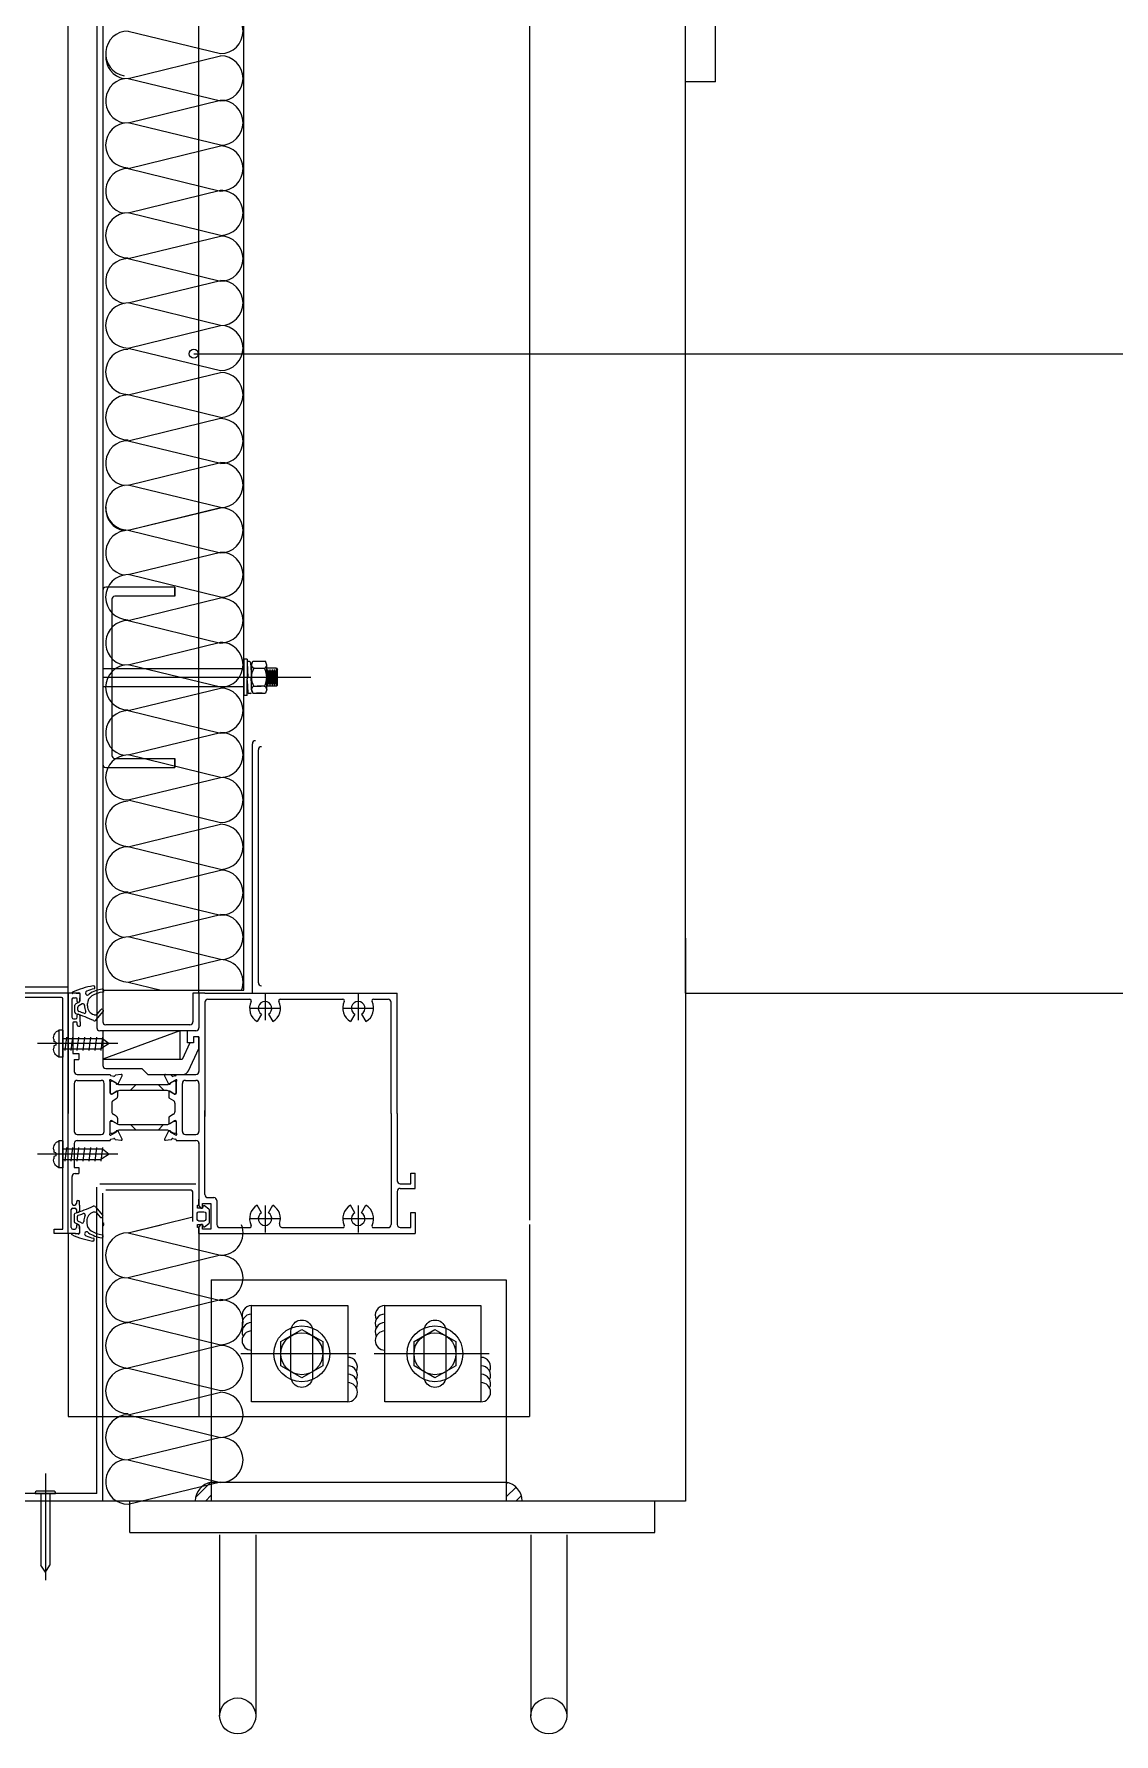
# Model space of a CAD drawing. Header units: metres. Extents: x 5548 to 7378, y 3271 to 4578.
# Drawn here: x 6215 to 6574, y 3271 to 3837 of the extents above; entities that cross this region are included whole.
import ezdxf

# ---------------------------------------------------------------- set-up
doc = ezdxf.new("R2010")
doc.units = ezdxf.units.M
for name, color, linetype in [('1', 1, 'Continuous'), ('10', 1, 'Continuous'), ('4', 4, 'Continuous'), ('CASTFIX', 1, 'Continuous'), ('SCREW', 6, 'Continuous'), ('五金件', 1, 'Continuous'), ('型材', 1, 'Continuous'), ('填充', 1, 'Continuous'), ('注释', 6, 'Continuous'), ('点划线', 1, 'Continuous'), ('胶条', 6, 'Continuous'), ('隔热条', 3, 'Continuous')]:
    doc.layers.add(name, color=color, linetype=linetype)

# ---------------------------------------------------------------- blocks, each defined once
blk = doc.blocks.new('10X12')
at = {"layer": 'CASTFIX', "color": 8}
blk.add_line((0, -18.34), (0, 8.33), dxfattribs=at)
at = {"layer": 'CASTFIX'}
for p, q in [((-4.5, 0), (-4.5, 1.25)), ((-4.5, 1.25), (4.5, 1.25)), ((-4.5, 0), (4.5, 0)), ((-1.75, 0), (-1.75, -13.22)), ((-1.5, 3), (-0.7, 3)), ((-0.5, 2.25), (-0.7, 3)), ((-0.5, 2.25), (0.5, 2.25)), ((0.5, 2.25), (0.7, 3)), ((0.7, 3), (1.5, 3)), ((1.75, 0), (1.75, -12.74)), ((4.5, 0), (4.5, 1.25)), ((-2.19, -1.27), (2.32, -0.67)), ((-2.19, -3.27), (2.32, -2.67)), ((-2.19, -5.27), (2.32, -4.67)), ((-2.19, -7.27), (2.32, -6.67)), ((-2.19, -9.27), (2.32, -8.67)), ((-2.19, -11.27), (2.32, -10.67)), ((-2.19, -13.27), (2.32, -12.67)), ((-1.75, -13.22), (0, -15.43)), ((0, -15.43), (1.75, -12.74))]:
    blk.add_line(p, q, dxfattribs=at)
for centre, start, end in [((-1.85, 0.15), 82.98, 157.54), ((1.85, 0.15), 22.46, 97.02)]:
    blk.add_arc(centre, 2.87, start, end, dxfattribs=at)

msp = doc.modelspace()

# ---------------------------------------------------------------- hatches: boundary and pattern name
at = {"layer": '4'}
h = msp.add_hatch(dxfattribs=at)
h.set_pattern_fill('ANSI31')
h.paths.add_polyline_path([(6273.82, 3355.13), (6273.82, 3348.85), (6268.51, 3348.85, -0.36)])
h = msp.add_hatch(dxfattribs=at)
h.set_pattern_fill('ANSI31')
h.paths.add_polyline_path([(6372.06, 3355.13), (6372.06, 3348.85), (6377.38, 3348.85, 0.36)])
at = {"layer": '隔热条'}
h = msp.add_hatch(dxfattribs=at)
h.set_pattern_fill('ANSI38', scale=5)
h.paths.add_polyline_path([(6259.09, 3485.55, -0.13), (6259.69, 3485.39), (6259.99, 3485.22, -0.09), (6260.06, 3485.2), (6260.53, 3484.91), (6261.49, 3484.35), (6261.85, 3484.35, 0.41), (6262.25, 3484.75), (6262.25, 3488.16, 0.41), (6261.85, 3488.55), (6261.49, 3488.55), (6260.27, 3487.85), (6260.27, 3487.78, -0.58), (6259.96, 3487.62), (6259.92, 3487.65), (6259.69, 3487.52, -0.13), (6259.09, 3487.35), (6243.41, 3487.35, -0.13), (6242.81, 3487.52), (6242.58, 3487.65), (6242.54, 3487.62, -0.58), (6242.23, 3487.78), (6242.23, 3487.85), (6241.01, 3488.55), (6240.65, 3488.55, 0.41), (6240.25, 3488.15), (6240.25, 3484.75, 0.41), (6240.65, 3484.35), (6241.01, 3484.35), (6241.97, 3484.91), (6242.45, 3485.2, -0.09), (6242.51, 3485.22), (6242.81, 3485.39, -0.13), (6243.41, 3485.55)])
h = msp.add_hatch(dxfattribs=at)
h.set_pattern_fill('ANSI38', scale=5)
h.paths.add_polyline_path([(6241.01, 3475.31), (6240.65, 3475.31, 0.41), (6240.25, 3474.91), (6240.25, 3471.51, 0.41), (6240.65, 3471.11), (6241.01, 3471.11), (6242.23, 3471.82), (6242.23, 3471.88, -0.58), (6242.54, 3472.04), (6242.58, 3472.02), (6242.81, 3472.15, -0.13), (6243.41, 3472.31), (6259.09, 3472.31, -0.13), (6259.69, 3472.15), (6259.92, 3472.02), (6259.96, 3472.04, -0.58), (6260.27, 3471.88), (6260.27, 3471.82), (6261.49, 3471.11), (6261.85, 3471.11, 0.41), (6262.25, 3471.5), (6262.25, 3474.92, 0.41), (6261.85, 3475.31), (6261.49, 3475.31), (6260.53, 3474.76), (6260.06, 3474.47, -0.09), (6259.99, 3474.45), (6259.69, 3474.27, -0.13), (6259.09, 3474.11), (6243.41, 3474.11, -0.13), (6242.81, 3474.27), (6242.51, 3474.45, -0.09), (6242.45, 3474.47), (6241.97, 3474.76)])

# ---------------------------------------------------------------- linework, layer by layer
for p, q in [((6235.77, 4315.74), (6235.77, 3506.33)), ((6237.77, 4313.74), (6237.77, 3508.33)), ((6226.27, 3517.83), (6226.27, 4306.83)), ((6269.77, 3517.83), (6269.77, 4307.11)), ((6284.77, 3518.87), (6284.77, 4306.24)), ((6287.55, 3517.83), (6287.55, 3600.87)), ((6289.55, 3521.33), (6289.55, 3598.87)), ((6226.27, 3517.83), (6226.27, 3485.83)), ((6228.89, 3517.83), (6226.27, 3517.83)), ((6228.89, 3517.83), (6226.77, 3517.83)), ((6227.52, 3515.83), (6227.52, 3509.83)), ((6229.78, 3517.99), (6227.8, 3517.76)), ((6228.02, 3516.33), (6228.73, 3516.33)), ((6228.47, 3511.49), (6228.47, 3513.83)), ((6230.07, 3514.94), (6228.75, 3514.28)), ((6228.89, 3517.83), (6230.03, 3517.83)), ((6228.89, 3517.83), (6230.03, 3517.83)), ((6229.23, 3515.03), (6229.23, 3515.83)), ((6229.43, 3514.83), (6229.63, 3514.83)), ((6230.96, 3514.27), (6229.75, 3513.66)), ((6230.18, 3515.22), (6230.28, 3517.49)), ((6230.18, 3515.12), (6230.18, 3515.22)), ((6230.23, 3515.43), (6230.23, 3517.63)), ((6230.23, 3515.43), (6230.23, 3517.63)), ((6232.68, 3513.6), (6232.68, 3514.37)), ((6237.77, 3518.87), (6284.77, 3518.87)), ((6267.77, 3517.83), (6267.77, 3508.33)), ((6267.77, 3517.83), (6267.77, 3517.83)), ((6269.77, 3517.83), (6267.77, 3517.83)), ((6269.77, 3517.83), (6269.77, 3506.33)), ((6269.77, 3517.83), (6269.77, 3506.33)), ((6271.77, 3517.83), (6269.77, 3517.83)), ((6271.77, 3517.83), (6335.75, 3517.83)), ((6271.77, 3514.83), (6271.77, 3476.85)), ((6272.77, 3515.83), (6286.71, 3515.83)), ((6291.77, 3517.83), (6291.77, 3508.83)), ((6296.83, 3515.83), (6317.71, 3515.83)), ((6301.77, 3517.83), (6311.77, 3517.83)), ((6322.77, 3517.83), (6322.77, 3508.83)), ((6327.83, 3515.83), (6332.75, 3515.83)), ((6333.75, 3477.83), (6333.75, 3514.83)), ((6335.75, 3477.83), (6335.75, 3517.83)), ((6227.77, 3507.83), (6227.77, 3497.83)), ((6228.02, 3509.33), (6228.73, 3509.33)), ((6228.27, 3508.33), (6228.73, 3508.33)), ((6229.23, 3509.83), (6229.23, 3510.63)), ((6229.23, 3507.33), (6229.23, 3507.83)), ((6229.43, 3510.83), (6229.63, 3510.83)), ((6229.43, 3510.83), (6229.63, 3510.83)), ((6229.47, 3512.21), (6229.47, 3513.22)), ((6230.23, 3508.34), (6230.23, 3510.23)), ((6230.23, 3508.34), (6230.23, 3507.03)), ((6235.43, 3508.84), (6237.99, 3511.83)), ((6235.97, 3511), (6237.1, 3512.32)), ((6237.95, 3512.25), (6237.8, 3512.38)), ((6286.63, 3512.83), (6296.91, 3512.83)), ((6290.64, 3510.88), (6289.2, 3508.38)), ((6292.89, 3510.88), (6294.34, 3508.38)), ((6317.63, 3512.83), (6327.91, 3512.83)), ((6321.64, 3510.88), (6320.2, 3508.38)), ((6323.89, 3510.88), (6325.34, 3508.38)), ((6229.73, 3506.83), (6230.03, 3506.83)), ((6263.45, 3505.33), (6237.7, 3505.33)), ((6263.45, 3505.33), (6237.77, 3495.88)), ((6240.77, 3505.33), (6237.77, 3505.33)), ((6266.77, 3505.33), (6254.77, 3505.33)), ((6263.45, 3505.33), (6263.45, 3495.83)), ((6268.77, 3505.33), (6265.97, 3505.33)), ((6265.97, 3501.33), (6265.97, 3505.33)), ((6269.77, 3503.33), (6267.97, 3503.33)), ((6269.77, 3503.33), (6269.77, 3491.83)), ((6227.77, 3497.83), (6229.77, 3497.83)), ((6229.77, 3497.83), (6229.77, 3495.83)), ((6266.77, 3501.33), (6265.97, 3501.33)), ((6228.27, 3495.83), (6228.27, 3491.83)), ((6228.27, 3495.83), (6229.77, 3495.83)), ((6229.27, 3490.83), (6240.25, 3490.83)), ((6238.25, 3490.83), (6240.25, 3490.83)), ((6240.25, 3490.67), (6240.25, 3490.83)), ((6262.25, 3490.67), (6262.25, 3490.83)), ((6262.25, 3490.83), (6268.77, 3490.83)), ((6226.27, 3485.83), (6226.27, 3477.83)), ((6228.27, 3487.83), (6228.27, 3471.83)), ((6229.27, 3488.83), (6236.77, 3488.83)), ((6236.77, 3488.83), (6237.25, 3488.83)), ((6265.25, 3488.83), (6268.77, 3488.83)), ((6269.77, 3487.83), (6269.77, 3471.83)), ((6240.75, 3481.27), (6240.75, 3478.4)), ((6261.76, 3481.27), (6261.76, 3478.4)), ((6271.77, 3450.83), (6271.77, 3478.82)), ((6333.75, 3477.83), (6333.75, 3440.83)), ((6335.75, 3477.83), (6335.75, 3455.41)), ((6229.27, 3470.83), (6237.25, 3470.83)), ((6229.27, 3468.83), (6240.25, 3468.83)), ((6240.25, 3469), (6240.25, 3468.83)), ((6262.25, 3469), (6262.25, 3468.83)), ((6262.25, 3468.83), (6268.77, 3468.83)), ((6265.25, 3470.83), (6268.77, 3470.83)), ((6228.27, 3467.83), (6228.27, 3459.83)), ((6269.74, 3468.07), (6269.74, 3449.33)), ((6227.54, 3447.83), (6227.54, 3456.83)), ((6228.27, 3459.83), (6229.77, 3459.83)), ((6228.54, 3457.83), (6229.77, 3457.83)), ((6229.77, 3459.83), (6229.77, 3457.83)), ((6340.27, 3454.41), (6340.27, 3457.92)), ((6235.77, 3351.35), (6235.77, 3453.33)), ((6263.45, 3454.33), (6237.7, 3454.33)), ((6237.77, 3348.85), (6237.77, 3451.33)), ((6268.77, 3454.33), (6265.97, 3454.33)), ((6267.77, 3441.83), (6267.77, 3451.33)), ((6335.75, 3451.9), (6335.75, 3440.86)), ((6336.75, 3454.41), (6340.27, 3454.41)), ((6336.75, 3452.9), (6341.78, 3452.9)), ((6227.29, 3439.83), (6227.29, 3445.83)), ((6227.79, 3446.33), (6228.5, 3446.33)), ((6228.04, 3447.33), (6228.5, 3447.33)), ((6229, 3448.33), (6229, 3447.83)), ((6229, 3445.83), (6229, 3445.03)), ((6229.5, 3448.83), (6229.8, 3448.83)), ((6230, 3447.32), (6230, 3448.63)), ((6230, 3447.32), (6230, 3445.43)), ((6235.2, 3446.83), (6237.76, 3443.84)), ((6269.25, 3447.33), (6269.74, 3447.33)), ((6269.25, 3446.33), (6269.25, 3447.33)), ((6270.94, 3446.33), (6269.25, 3446.33)), ((6269.74, 3449.33), (6269.74, 3447.03)), ((6269.74, 3447.33), (6269.74, 3449.33)), ((6269.74, 3447.03), (6270.44, 3446.33)), ((6270.44, 3446.33), (6270.94, 3446.33)), ((6270.94, 3447.83), (6273.74, 3447.83)), ((6270.94, 3446.33), (6270.94, 3447.83)), ((6271.08, 3446.86), (6270.94, 3446.33)), ((6273.09, 3446.02), (6271.62, 3447.04)), ((6272.77, 3449.83), (6274.74, 3449.83)), ((6273.24, 3441.41), (6273.24, 3445.76)), ((6273.74, 3447.83), (6273.74, 3439.33)), ((6275.74, 3448.83), (6275.74, 3440.83)), ((6290.64, 3444.78), (6289.2, 3447.29)), ((6291.77, 3447.23), (6291.77, 3438.23)), ((6292.89, 3444.78), (6294.34, 3447.29)), ((6321.64, 3444.78), (6320.2, 3447.29)), ((6322.77, 3447.23), (6322.77, 3438.23)), ((6323.89, 3444.78), (6325.34, 3447.29)), ((6228.25, 3444.18), (6228.25, 3441.83)), ((6229.85, 3440.72), (6228.52, 3441.39)), ((6229, 3440.63), (6229, 3439.83)), ((6229.2, 3444.83), (6229.4, 3444.83)), ((6229.2, 3444.83), (6229.4, 3444.83)), ((6229.2, 3440.83), (6229.4, 3440.83)), ((6229.25, 3443.45), (6229.25, 3442.45)), ((6230.74, 3441.4), (6229.52, 3442)), ((6229.96, 3440.54), (6229.96, 3440.45)), ((6229.96, 3440.45), (6230.06, 3438.18)), ((6230, 3440.23), (6230, 3438.03)), ((6230, 3440.23), (6230, 3438.03)), ((6232.46, 3442.07), (6232.46, 3441.3)), ((6235.74, 3444.66), (6236.87, 3443.34)), ((6237.73, 3443.42), (6237.58, 3443.29)), ((6267.77, 3441.83), (6267.77, 3441.83)), ((6269.25, 3440.83), (6270.94, 3440.83)), ((6269.25, 3439.83), (6269.25, 3440.83)), ((6269.74, 3439.83), (6269.25, 3439.83)), ((6270.44, 3440.83), (6269.74, 3440.13)), ((6269.74, 3440.13), (6269.74, 3437.83)), ((6269.74, 3437.83), (6269.74, 3439.83)), ((6270.94, 3440.83), (6270.44, 3440.83)), ((6270.94, 3439.33), (6270.94, 3440.83)), ((6270.94, 3440.83), (6271.08, 3440.31)), ((6271.62, 3440.12), (6273.11, 3441.16)), ((6276.74, 3439.83), (6286.71, 3439.83)), ((6286.63, 3442.83), (6296.91, 3442.83)), ((6297.58, 3439.83), (6317.71, 3439.83)), ((6317.63, 3442.83), (6327.91, 3442.83)), ((6327.83, 3439.83), (6332.75, 3439.83)), ((6336.75, 3439.86), (6340.27, 3439.86)), ((6340.27, 3439.84), (6340.27, 3444.86)), ((6341.78, 3444.86), (6341.78, 3437.83)), ((6228.66, 3437.83), (6226.04, 3437.83)), ((6228.66, 3437.83), (6226.54, 3437.83)), ((6229.56, 3437.68), (6227.58, 3437.91)), ((6227.79, 3439.33), (6228.5, 3439.33)), ((6228.66, 3437.83), (6229.8, 3437.83)), ((6228.66, 3437.83), (6229.8, 3437.83)), ((6269.74, 3437.83), (6341.78, 3437.83)), ((6273.74, 3439.33), (6270.94, 3439.33)), ((6322.02, 3397.85, -109.93), (6283.75, 3397.85, -109.93)), ((6366.34, 3397.85, -109.93), (6328.07, 3397.85, -109.93))]:
    msp.add_line(p, q)
msp.add_lwpolyline([(6269.24, 3444.63, -0.41), (6269.74, 3445.13), (6271.44, 3445.13, -0.38), (6272.04, 3444.63), (6272.04, 3442.53, -0.38), (6271.44, 3442.03), (6269.74, 3442.03, -0.41), (6269.24, 3442.53)], format="xyb", close=True)
for points in [[(6300.55, 3389.23, -0.07), (6300.4, 3390.25), (6300.4, 3405.45, -0.07), (6300.55, 3406.48)], [(6300.55, 3406.48, -0.75), (6307.45, 3406.48)], [(6307.45, 3406.48, -0.07), (6307.6, 3405.45), (6307.6, 3390.25, -0.07), (6307.45, 3389.23)], [(6344.88, 3389.23, -0.07), (6344.73, 3390.25), (6344.73, 3405.45, -0.07), (6344.88, 3406.48)], [(6344.88, 3406.48, -0.75), (6351.78, 3406.48)], [(6351.78, 3406.48, -0.07), (6351.93, 3405.45), (6351.93, 3390.25, -0.07), (6351.78, 3389.23)], [(6307.45, 3389.23, -0.75), (6300.55, 3389.23)], [(6351.78, 3389.23, -0.75), (6344.88, 3389.23)]]:
    msp.add_lwpolyline(points, format="xyb")
for centre, radius, start, end in [((6288.55, 3600.87), 1, 90, 180), ((6290.55, 3598.87), 1, 90, 180), ((6238.61, 3495.15), 25.45, 99.05, 115.42), ((6236.82, 3509.54), 9.97, 101.28, 115.7), ((6239.12, 3508.69), 10.63, 98.14, 123.69), ((6234.68, 3519.79), 0.5, 278.14, 98.14), ((6237.68, 3518.72), 0.5, 278.14, 98.14), ((6290.55, 3521.33), 1, 180, 270), ((6290.55, 3521.33), 1, 180, 270), ((6228.02, 3515.83), 0.5, 90, 180), ((6227.78, 3517.96), 0.2, 115.42, 276.6), ((6228.97, 3513.83), 0.5, 116.57, 180), ((6228.73, 3515.83), 0.5, 0, 90), ((6229.43, 3515.03), 0.2, 180, 270), ((6229.67, 3514.52), 0.2, 116.57, 180), ((6229.97, 3513.22), 0.5, 116.57, 180), ((6229.63, 3515.43), 0.6, 270, 0), ((6229.78, 3517.49), 0.5, 0, 90), ((6230.03, 3517.63), 0.2, 0, 90), ((6230.03, 3517.63), 0.2, 0, 90), ((6229.98, 3515.12), 0.2, 296.57, 0), ((6231.19, 3513.82), 0.5, 357.15, 116.57), ((6235.68, 3513.6), 4, 177.15, 206.02), ((6232.64, 3517.88), 0.67, 102.88, 329.64), ((6235.68, 3514.37), 3, 121.19, 180), ((6235.68, 3513.6), 3, 180, 253.46), ((6239.12, 3508.69), 9.63, 98.14, 121.19), ((6272.77, 3514.83), 1, 90, 180), ((6291.77, 3512.83), 5.14, 153.7, 240), ((6286.71, 3515.33), 0.5, 333.7, 90), ((6291.77, 3512.83), 2.25, 300, 240), ((6291.77, 3512.83), 5.14, 300, 26.3), ((6296.83, 3515.33), 0.5, 90, 206.3), ((6322.77, 3512.83), 5.14, 153.7, 240), ((6317.71, 3515.33), 0.5, 333.7, 90), ((6322.77, 3512.83), 2.25, 300, 240), ((6322.77, 3512.83), 5.14, 300, 26.3), ((6327.83, 3515.33), 0.5, 90, 206.3), ((6332.75, 3514.83), 1, 0, 90), ((6228.02, 3509.83), 0.5, 180, 270), ((6228.27, 3507.83), 0.5, 90, 180), ((6228.97, 3511.49), 0.5, 180, 252.13), ((6228.73, 3509.83), 0.5, 270, 0), ((6228.73, 3507.83), 0.5, 0, 90), ((6210.4, 3453.89), 60.02, 65.97, 72.13), ((6229.43, 3510.63), 0.2, 90, 180), ((6229.97, 3512.21), 0.5, 180, 251.45), ((6229.67, 3510.94), 0.2, 180, 251.33), ((6229.63, 3510.23), 0.6, 0, 90), ((6229.63, 3510.23), 0.6, 0, 90), ((6210.4, 3453.89), 61.02, 69.8, 71.45), ((6231.64, 3511.63), 0.5, 249.8, 26.02), ((6241.02, 3531.6), 21.77, 253.46, 253.74), ((6235.05, 3509.16), 0.5, 245.97, 319.4), ((6235.21, 3511.66), 1, 253.74, 319.4), ((6237.48, 3512), 0.5, 49.4, 139.4), ((6237.76, 3512.02), 0.3, 319.4, 49.4), ((6229.73, 3507.33), 0.5, 180, 270), ((6230.03, 3507.03), 0.2, 270, 0), ((6268.77, 3506.33), 1, 270, 0), ((6229.27, 3491.83), 1, 180, 270), ((6268.77, 3491.83), 1, 270, 0), ((6229.27, 3487.83), 1, 90, 180), ((6237.25, 3487.83), 1, 0, 90), ((6265.25, 3487.83), 1, 90, 180), ((6268.77, 3487.83), 1, 0, 90), ((6241.75, 3481.27), 1, 121.08, 180), ((6260.76, 3481.27), 1, 0, 58.92), ((6241.75, 3478.4), 1, 180, 238.92), ((6260.76, 3478.4), 1, 301.08, 0), ((6229.27, 3471.83), 1, 180, 270), ((6229.27, 3467.83), 1, 90, 180), ((6237.25, 3471.83), 1, 270, 0), ((6265.25, 3471.83), 1, 180, 270), ((6268.77, 3471.83), 1, 270, 0), ((6268.77, 3467.83), 1, 0, 90), ((6228.54, 3456.83), 1, 90, 180), ((6336.75, 3455.41), 1, 180, 270), ((6336.75, 3451.9), 1, 90, 180), ((6227.79, 3445.83), 0.5, 90, 180), ((6228.04, 3447.83), 0.5, 180, 270), ((6228.5, 3447.83), 0.5, 270, 0), ((6228.5, 3445.83), 0.5, 0, 90), ((6210.17, 3501.78), 60.02, 287.87, 294.03), ((6229.5, 3448.33), 0.5, 90, 180), ((6229.8, 3448.63), 0.2, 0, 90), ((6234.82, 3446.5), 0.5, 40.6, 114.03), ((6271.44, 3446.68), 0.4, 63.86, 153.44), ((6272.77, 3450.83), 1, 180, 270), ((6272.94, 3445.76), 0.3, 0, 60), ((6274.74, 3448.83), 1, 0, 90), ((6291.77, 3442.83), 5.14, 120, 206.3), ((6291.77, 3442.83), 5.14, 341, 60), ((6322.77, 3442.83), 5.14, 120, 206.3), ((6322.77, 3442.83), 5.14, 333.7, 60), ((6227.79, 3439.83), 0.5, 180, 270), ((6228.75, 3444.18), 0.5, 107.87, 180), ((6228.75, 3441.83), 0.5, 180, 243.43), ((6228.5, 3439.83), 0.5, 270, 0), ((6229.2, 3445.03), 0.2, 180, 270), ((6229.2, 3440.63), 0.2, 90, 180), ((6229.45, 3444.73), 0.2, 108.67, 180), ((6229.75, 3443.45), 0.5, 108.55, 180), ((6229.75, 3442.45), 0.5, 180, 243.43), ((6229.45, 3441.15), 0.2, 180, 243.43), ((6229.4, 3445.43), 0.6, 270, 0), ((6229.4, 3445.43), 0.6, 270, 0), ((6229.4, 3440.23), 0.6, 0, 90), ((6210.17, 3501.78), 61.02, 288.55, 290.2), ((6229.76, 3440.54), 0.2, 0, 63.43), ((6230.96, 3441.84), 0.5, 243.43, 2.85), ((6231.41, 3444.04), 0.5, 333.98, 110.2), ((6235.46, 3442.07), 4, 153.98, 182.85), ((6235.46, 3442.07), 3, 106.54, 180), ((6235.46, 3441.3), 3, 180, 238.81), ((6240.8, 3424.07), 21.77, 106.26, 106.54), ((6234.98, 3444.01), 1, 40.6, 106.26), ((6237.25, 3443.67), 0.5, 220.6, 310.6), ((6237.68, 3440.94), 0.5, 261.86, 81.86), ((6237.53, 3443.65), 0.3, 310.6, 40.6), ((6271.44, 3440.49), 0.4, 206.56, 296.14), ((6272.94, 3441.41), 0.3, 304.81, 0), ((6276.74, 3440.83), 1, 180, 270), ((6286.71, 3440.33), 0.5, 270, 26.3), ((6291.77, 3442.83), 2.25, 120, 60), ((6297.58, 3440.83), 1, 161, 270), ((6317.71, 3440.33), 0.5, 270, 26.3), ((6322.77, 3442.83), 2.25, 120, 60), ((6327.83, 3440.33), 0.5, 153.7, 270), ((6332.75, 3440.83), 1, 270, 0), ((6336.75, 3440.86), 1, 180, 270), ((6227.55, 3437.71), 0.2, 83.4, 244.58), ((6238.39, 3460.51), 25.45, 244.58, 260.95), ((6229.56, 3438.18), 0.5, 270, 0), ((6229.8, 3438.03), 0.2, 270, 0), ((6229.8, 3438.03), 0.2, 270, 0), ((6232.41, 3437.79), 0.67, 30.36, 257.12), ((6236.59, 3446.12), 9.97, 244.3, 258.72), ((6238.89, 3446.97), 10.63, 236.31, 261.86), ((6238.89, 3446.97), 9.63, 238.81, 261.86), ((6234.46, 3435.88), 0.5, 261.86, 81.86), ((6237.46, 3436.94), 0.5, 261.86, 81.86)]:
    msp.add_arc(centre, radius, start, end)
at = {"layer": '1'}
for p, q in [((6431.74, 3517.83), (6431.74, 4333.3)), ((6441.65, 3821.09), (6441.65, 4276)), ((6379.74, 3851.86), (6379.74, 3442.35)), ((6441.65, 3821.09), (6431.69, 3821.09)), ((6226.27, 3519.83), (6185.5, 3519.83)), ((6226.27, 3517.83), (6180, 3517.83)), ((6224.07, 3516.36), (6180, 3516.36)), ((6224.43, 3439.3), (6224.43, 3516)), ((6226.27, 3473.77), (6226.27, 3517.83)), ((6431.74, 3517.83), (6706.54, 3517.83)), ((6268.77, 3505.33), (6236.77, 3505.33)), ((6237.77, 3505.33), (6237.77, 3495.84)), ((6266.77, 3507.33), (6238.77, 3507.33)), ((6226.27, 3437.83), (6226.27, 3473.77)), ((6268.77, 3454.33), (6236.77, 3454.33)), ((6266.77, 3452.33), (6238.77, 3452.33)), ((6379.74, 3440.85), (6379.74, 3376.93)), ((6221.64, 3439.3), (6224.43, 3439.3)), ((6221.64, 3437.83), (6221.64, 3439.3)), ((6226.27, 3437.83), (6221.64, 3437.83)), ((6226.27, 3437.83), (6226.27, 3376.93)), ((6269.74, 3437.83), (6269.74, 3376.93)), ((6226.27, 3376.93), (6379.74, 3376.93)), ((6246.83, 3338.4), (6246.83, 3348.85)), ((6421.54, 3338.4), (6421.54, 3348.85)), ((6246.83, 3338.4), (6421.54, 3338.4)), ((6276.67, 3337.63), (6276.67, 3277.31)), ((6288.67, 3337.63), (6288.67, 3277.31)), ((6380.18, 3337.63), (6380.18, 3277.31)), ((6392.18, 3337.63), (6392.18, 3277.31))]:
    msp.add_line(p, q, dxfattribs=at)
for centre in [(6282.67, 3277.31), (6386.18, 3277.31)]:
    msp.add_circle(centre, 6, dxfattribs=at)
for centre, radius, start, end in [((6224.07, 3516), 0.37, 0, 90), ((6238.77, 3508.33), 1, 180, 270), ((6266.77, 3508.33), 1, 270, 0), ((6236.77, 3506.33), 1, 180, 270), ((6268.77, 3506.33), 1, 270, 0), ((6266.77, 3451.33), 1, 0, 90), ((6287.32, 3410.66, -109.93), 3.2, 90, 205.95), ((6331.64, 3410.66, -109.93), 3.2, 90, 205.95), ((6287.32, 3407.86, -109.93), 3.2, 90, 205.95), ((6287.32, 3405.06, -109.93), 3.2, 90, 205.95), ((6331.64, 3407.86, -109.93), 3.2, 90, 205.95), ((6331.64, 3405.06, -109.93), 3.2, 90, 205.95), ((6287.32, 3402.25, -109.93), 3.2, 90, 270), ((6331.64, 3402.25, -109.93), 3.2, 90, 270), ((6319.32, 3393.46, -109.93), 3.2, 334.05, 90), ((6363.64, 3393.46, -109.93), 3.2, 334.05, 90), ((6319.32, 3390.66, -109.93), 3.2, 334.05, 90), ((6319.32, 3387.86, -109.93), 3.2, 334.05, 90), ((6363.64, 3390.66, -109.93), 3.2, 334.05, 90), ((6363.64, 3387.86, -109.93), 3.2, 334.05, 90), ((6319.32, 3385.06, -109.93), 3.2, 270, 90), ((6363.64, 3385.06, -109.93), 3.2, 270, 90)]:
    msp.add_arc(centre, radius, start, end, dxfattribs=at)
at = {"layer": '10'}
msp.add_line((6268.07, 3730.65), (6885.79, 3730.65), dxfattribs=at)
msp.add_circle((6268.07, 3730.65), 1.5, dxfattribs=at)
at = {"layer": '4'}
for p, q in [((6431.74, 3536.21), (6431.74, 3348.85)), ((6340.27, 3457.92), (6341.78, 3457.92)), ((6341.78, 3452.9), (6341.78, 3457.92)), ((6340.27, 3444.86), (6341.78, 3444.86)), ((6273.82, 3422.51), (6273.82, 3348.85)), ((6273.82, 3422.51), (6372.06, 3422.51)), ((6372.06, 3422.51), (6372.06, 3348.85)), ((6273.82, 3355.13), (6372.06, 3355.13)), ((6235.77, 3351.35), (6204.24, 3351.35)), ((6431.74, 3348.85), (5548.31, 3348.85))]:
    msp.add_line(p, q, dxfattribs=at)
for centre, start, end in [((6274.96, 3348.78), 100.12, 179.32), ((6370.93, 3348.78), 0.68, 79.88)]:
    msp.add_arc(centre, 6.45, start, end, dxfattribs=at)
at = {"layer": 'SCREW'}
for p, q in [((6218.66, 3358.03), (6218.66, 3322.46)), ((6215.26, 3351.58), (6215.26, 3351.28)), ((6222.06, 3351.28), (6215.26, 3351.28)), ((6221.56, 3352.08), (6215.76, 3352.08)), ((6217.16, 3351.28), (6217.16, 3327.54)), ((6220.16, 3351.28), (6220.16, 3327.54)), ((6222.06, 3351.58), (6222.06, 3351.28)), ((6218.66, 3325.14), (6217.16, 3327.54)), ((6218.66, 3325.14), (6220.16, 3327.54))]:
    msp.add_line(p, q, dxfattribs=at)
for centre, start, end in [((6215.76, 3351.58), 90, 180), ((6221.56, 3351.58), 0, 90)]:
    msp.add_arc(centre, 0.5, start, end, dxfattribs=at)
at = {"layer": '五金件'}
for p, q in [((6284.77, 3629.03), (6284.77, 3616.91)), ((6285.77, 3629.03), (6284.77, 3629.03)), ((6285.77, 3629.03), (6285.77, 3622.49)), ((6285.79, 3627.85), (6286.05, 3622.92)), ((6286.61, 3628.24), (6286.16, 3628.24)), ((6286.99, 3627.89), (6287.25, 3622.92)), ((6287.25, 3627.06), (6287.69, 3628.3)), ((6287.69, 3628.3), (6291.91, 3628.3)), ((6292.35, 3627.06), (6291.91, 3628.3)), ((6292.35, 3618.89), (6292.35, 3627.06)), ((6237.77, 3625.96), (6284.77, 3625.96)), ((6286.97, 3622.92), (6285.77, 3622.92)), ((6285.77, 3616.91), (6285.77, 3622.51)), ((6285.85, 3621.87), (6286.06, 3617.95)), ((6287, 3622.92), (6287.24, 3618.23)), ((6288, 3625.97), (6291.6, 3625.97)), ((6288.15, 3625.97), (6288, 3625.97)), ((6288, 3625.97), (6288.15, 3625.97)), ((6295.58, 3625.97), (6292.35, 3625.97)), ((6292.35, 3620.72), (6292.35, 3625.22)), ((6292.35, 3620.72), (6292.35, 3625.22)), ((6292.72, 3620.35), (6292.72, 3625.6)), ((6293.1, 3620.72), (6293.1, 3625.22)), ((6293.47, 3620.35), (6293.47, 3625.6)), ((6293.85, 3620.72), (6293.85, 3625.22)), ((6294.22, 3620.35), (6294.22, 3625.6)), ((6294.6, 3620.72), (6294.6, 3625.22)), ((6294.97, 3620.35), (6294.97, 3625.6)), ((6295.35, 3620.72), (6295.35, 3625.22)), ((6295.58, 3619.97), (6295.58, 3625.97)), ((6295.58, 3625.97), (6295.96, 3625.6)), ((6295.96, 3620.35), (6295.96, 3625.6)), ((6237.77, 3619.96), (6284.77, 3619.96)), ((6285.77, 3616.91), (6284.77, 3616.91)), ((6286.88, 3617.59), (6286.43, 3617.59)), ((6287.25, 3618.89), (6287.69, 3617.65)), ((6287.69, 3617.65), (6291.91, 3617.65)), ((6288, 3619.97), (6290.47, 3619.97)), ((6288.15, 3619.97), (6288, 3619.97)), ((6288, 3619.97), (6288.15, 3619.97)), ((6290.78, 3617.65), (6288.89, 3617.65)), ((6291.6, 3619.97), (6289.2, 3619.97)), ((6291.6, 3619.97), (6291.22, 3619.97)), ((6292.35, 3618.89), (6291.91, 3617.65)), ((6295.58, 3619.97), (6292.35, 3619.97)), ((6295.58, 3619.97), (6295.96, 3620.35))]:
    msp.add_line(p, q, dxfattribs=at)
msp.add_lwpolyline([(6287.21, 3627), (6287.21, 3618.83)], dxfattribs=at)
for centre, radius, start, end in [((6286.16, 3627.87), 0.38, 90, 183), ((6286.61, 3627.87), 0.38, 3, 90), ((6288.52, 3627.14), 1.27, 183.37, 245.81), ((6291.08, 3627.14), 1.27, 294.19, 356.63), ((6293.62, 3622.97), 6.38, 151.93, 208.07), ((6285.97, 3622.97), 6.38, 331.93, 28.07), ((6286.43, 3617.97), 0.38, 183, 270), ((6286.88, 3617.97), 0.38, 270, 344.7), ((6288.52, 3618.81), 1.27, 114.19, 176.63), ((6291.08, 3618.81), 1.27, 3.37, 65.81)]:
    msp.add_arc(centre, radius, start, end, dxfattribs=at)
at = {"layer": '型材'}
for p, q in [((6261.77, 3652.97), (6238.77, 3652.97)), ((6261.77, 3649.97), (6241.77, 3649.97)), ((6261.77, 3652.97), (6261.77, 3649.97)), ((6261.77, 3649.97), (6261.77, 3652.97)), ((6240.77, 3648.97), (6240.77, 3596.97)), ((6238.77, 3592.97), (6261.77, 3592.97)), ((6241.77, 3595.97), (6261.77, 3595.97)), ((6261.77, 3592.97), (6261.77, 3595.97)), ((6261.77, 3592.97), (6261.77, 3595.97)), ((6261.77, 3595.97), (6261.77, 3592.97)), ((6243.91, 3490.77), (6242, 3490.52)), ((6260.5, 3490.52), (6258.59, 3490.77)), ((6238.25, 3471.83), (6238.25, 3487.83)), ((6240.25, 3484.53), (6240.25, 3488.55)), ((6240.41, 3489.01), (6242.12, 3488.13)), ((6241.42, 3490.17), (6240.49, 3490.37)), ((6242.45, 3485.2), (6240.92, 3484.28)), ((6242.23, 3487.96), (6242.23, 3487.78)), ((6242.54, 3487.62), (6243.01, 3487.92)), ((6243.01, 3487.92), (6244.22, 3490.35)), ((6258.28, 3490.35), (6259.49, 3487.92)), ((6259.49, 3487.92), (6259.96, 3487.62)), ((6261.58, 3484.28), (6260.06, 3485.2)), ((6260.27, 3487.78), (6260.28, 3487.96)), ((6260.39, 3488.13), (6262.09, 3489.01)), ((6262.02, 3490.37), (6261.08, 3490.17)), ((6262.25, 3488.55), (6262.25, 3484.53)), ((6264.25, 3471.83), (6264.25, 3487.83)), ((6240.77, 3484.23), (6240.55, 3484.23)), ((6241.23, 3482.13), (6242.27, 3482.75)), ((6242.75, 3483.61), (6242.75, 3485.02)), ((6259.75, 3485.02), (6259.75, 3483.04)), ((6259.75, 3483.04), (6261.28, 3482.13)), ((6261.95, 3484.23), (6261.74, 3484.23)), ((6240.25, 3471.12), (6240.25, 3475.13)), ((6240.55, 3475.43), (6240.77, 3475.43)), ((6240.92, 3475.39), (6242.45, 3474.47)), ((6242.27, 3476.92), (6241.23, 3477.54)), ((6242.75, 3474.64), (6242.75, 3476.06)), ((6261.28, 3477.54), (6259.75, 3476.62)), ((6259.75, 3476.62), (6259.75, 3474.64)), ((6260.06, 3474.47), (6261.58, 3475.39)), ((6261.74, 3475.43), (6261.95, 3475.43)), ((6262.25, 3475.13), (6262.25, 3471.12)), ((6242.12, 3471.54), (6240.41, 3470.65)), ((6240.49, 3469.29), (6241.42, 3469.5)), ((6242, 3469.14), (6243.91, 3468.89)), ((6242.23, 3471.88), (6242.23, 3471.71)), ((6243.01, 3471.74), (6242.54, 3472.04)), ((6244.22, 3469.32), (6243.01, 3471.74)), ((6259.49, 3471.74), (6258.28, 3469.32)), ((6258.59, 3468.89), (6260.5, 3469.14)), ((6259.96, 3472.04), (6259.49, 3471.74)), ((6260.28, 3471.71), (6260.27, 3471.88)), ((6262.09, 3470.65), (6260.39, 3471.54)), ((6261.08, 3469.5), (6262.02, 3469.29))]:
    msp.add_line(p, q, dxfattribs=at)
for centre, radius, start, end in [((6238.77, 3651.97), 1, 90, 180), ((6241.77, 3648.97), 1, 90, 180), ((6238.77, 3593.97), 1, 180, 270), ((6241.77, 3596.97), 1, 180, 270), ((6243.95, 3490.48), 0.3, 335.26, 97.52), ((6258.56, 3490.48), 0.3, 82.48, 204.74), ((6240.29, 3488.8), 0.25, 60.09, 262), ((6240.55, 3490.67), 0.3, 180, 257.52), ((6241.49, 3490.46), 0.3, 257.52, 337.08), ((6242.04, 3490.23), 0.3, 97.52, 157.08), ((6242.03, 3487.95), 0.2, 2.52, 62.52), ((6242.43, 3487.79), 0.2, 182.52, 302.52), ((6242.55, 3485.02), 0.2, 0, 121.08), ((6259.95, 3485.02), 0.2, 58.99, 180.02), ((6260.07, 3487.79), 0.2, 237.48, 357.48), ((6260.48, 3487.95), 0.2, 117.48, 177.48), ((6260.46, 3490.23), 0.3, 22.92, 82.48), ((6261.02, 3490.46), 0.3, 202.92, 282.48), ((6261.95, 3490.67), 0.3, 282.48, 0), ((6262.22, 3488.8), 0.25, 278, 119.91), ((6240.55, 3484.53), 0.3, 180, 270), ((6240.77, 3484.53), 0.3, 270, 301.08), ((6241.75, 3483.61), 1, 301.08, 360), ((6261.74, 3484.53), 0.3, 238.92, 270), ((6261.95, 3484.53), 0.3, 270, 360), ((6240.55, 3475.13), 0.3, 90, 180), ((6240.77, 3475.13), 0.3, 58.92, 90), ((6241.75, 3476.06), 1, 0, 58.92), ((6242.55, 3474.64), 0.2, 238.92, 0), ((6259.95, 3474.64), 0.2, 180, 301.08), ((6261.74, 3475.13), 0.3, 90, 121.08), ((6261.95, 3475.13), 0.3, 0, 90), ((6240.29, 3470.87), 0.25, 98, 299.91), ((6240.55, 3469), 0.3, 102.48, 180), ((6241.49, 3469.21), 0.3, 22.92, 102.48), ((6242.04, 3469.44), 0.3, 202.92, 262.48), ((6242.03, 3471.72), 0.2, 297.48, 357.48), ((6242.43, 3471.88), 0.2, 57.48, 177.48), ((6243.95, 3469.19), 0.3, 262.48, 24.74), ((6258.56, 3469.19), 0.3, 155.26, 277.52), ((6260.07, 3471.88), 0.2, 2.52, 122.52), ((6260.48, 3471.72), 0.2, 182.52, 242.52), ((6260.46, 3469.44), 0.3, 277.52, 337.08), ((6261.02, 3469.21), 0.3, 77.52, 157.08), ((6261.95, 3469), 0.3, 0, 77.52), ((6262.22, 3470.87), 0.25, 240.09, 82)]:
    msp.add_arc(centre, radius, start, end, dxfattribs=at)
at = {"layer": '填充'}
for p, q in [((6246.22, 3838.03), (6276.95, 3830.53)), ((6246.22, 3822.3), (6276.95, 3829.8)), ((6246.22, 3822.3), (6276.95, 3814.8)), ((6246.22, 3807.55), (6276.95, 3815.05)), ((6276.95, 3800.05), (6246.22, 3807.55)), ((6246.22, 3792.3), (6276.95, 3799.8)), ((6246.22, 3792.3), (6276.95, 3784.8)), ((6246.22, 3777.55), (6276.95, 3785.05)), ((6276.95, 3770.05), (6246.22, 3777.55)), ((6246.22, 3762.3), (6276.95, 3769.8)), ((6246.22, 3762.3), (6276.95, 3754.8)), ((6246.22, 3747.55), (6276.95, 3755.05)), ((6276.95, 3740.05), (6246.22, 3747.55)), ((6246.22, 3732.55), (6276.95, 3740.05)), ((6246.22, 3732.55), (6276.95, 3725.05)), ((6246.22, 3716.96), (6276.95, 3724.46)), ((6276.95, 3709.46), (6246.22, 3716.96)), ((6246.22, 3701.7), (6276.95, 3709.2)), ((6246.22, 3701.7), (6276.95, 3694.2)), ((6246.22, 3686.96), (6276.95, 3694.46)), ((6276.95, 3679.46), (6246.22, 3686.96)), ((6246.22, 3671.96), (6276.95, 3679.46)), ((6246.22, 3671.89), (6276.95, 3679.39)), ((6246.22, 3671.89), (6276.95, 3664.39)), ((6246.22, 3657.15), (6276.95, 3664.65)), ((6276.95, 3649.65), (6246.22, 3657.15)), ((6246.22, 3641.89), (6276.95, 3649.39)), ((6246.22, 3641.89), (6276.95, 3634.39)), ((6246.22, 3627.15), (6276.95, 3634.65)), ((6276.95, 3619.65), (6246.22, 3627.15)), ((6246.22, 3611.89), (6276.95, 3619.39)), ((6246.22, 3611.89), (6276.95, 3604.39)), ((6246.22, 3597.15), (6276.95, 3604.65)), ((6276.95, 3589.65), (6246.22, 3597.15)), ((6246.22, 3582.15), (6276.95, 3589.65)), ((6246.22, 3582.15), (6276.95, 3574.65)), ((6246.22, 3566.55), (6276.95, 3574.05)), ((6276.95, 3559.05), (6246.22, 3566.55)), ((6246.22, 3551.3), (6276.95, 3558.8)), ((6246.22, 3551.3), (6276.95, 3543.8)), ((6246.22, 3536.55), (6276.95, 3544.05)), ((6276.95, 3529.05), (6246.22, 3536.55)), ((6246.22, 3521.55), (6276.95, 3529.05)), ((6246.22, 3521.55), (6257.21, 3518.87)), ((6246.22, 3438.11), (6267.77, 3443.37)), ((6246.22, 3438.11), (6257.21, 3440.79)), ((6246.22, 3438.11), (6276.95, 3430.61)), ((6246.22, 3438.11), (6276.95, 3430.61)), ((6276.95, 3430.61), (6246.22, 3423.11)), ((6276.95, 3430.61), (6246.22, 3423.11)), ((6246.22, 3423.11), (6276.95, 3415.61)), ((6246.22, 3423.11), (6276.95, 3415.61)), ((6246.22, 3408.37), (6276.95, 3415.87)), ((6246.22, 3408.37), (6276.95, 3400.87)), ((6276.95, 3400.61), (6246.22, 3393.11)), ((6246.22, 3393.11), (6276.95, 3385.61)), ((6246.22, 3377.52), (6276.95, 3385.02)), ((6246.22, 3377.52), (6276.95, 3370.02)), ((6276.95, 3370.02), (6246.22, 3362.52)), ((6246.22, 3362.52), (6276.95, 3355.02)), ((6246.22, 3347.78), (6276.95, 3355.28))]:
    msp.add_line(p, q, dxfattribs=at)
for centre, start, end in [((6276.95, 3838.03), 270, 90), ((6246.22, 3830.53), 90, 259.38), ((6246.22, 3829.54), 176.6, 259.38), ((6276.95, 3822.3), 270, 90), ((6246.22, 3814.8), 90, 259.38), ((6276.95, 3807.55), 270, 90), ((6246.22, 3800.05), 90, 270), ((6276.95, 3792.3), 270, 90), ((6246.22, 3784.8), 90, 259.38), ((6276.95, 3777.55), 270, 90), ((6246.22, 3770.05), 90, 270), ((6276.95, 3762.3), 270, 90), ((6246.22, 3754.8), 90, 259.38), ((6276.95, 3747.55), 270, 90), ((6246.22, 3740.05), 90, 270), ((6276.95, 3732.55), 270, 90), ((6246.22, 3724.61), 90, 270), ((6276.95, 3716.96), 270, 90), ((6246.22, 3709.46), 90, 270), ((6276.95, 3701.58), 270, 90), ((6246.22, 3694.2), 90, 259.38), ((6276.95, 3686.96), 270, 90), ((6246.22, 3679.46), 90, 270), ((6246.22, 3679.13), 176.6, 259.38), ((6276.95, 3671.89), 270, 90), ((6246.22, 3664.39), 90, 259.38), ((6276.95, 3657.15), 270, 90), ((6246.22, 3649.65), 90, 270), ((6276.95, 3641.89), 270, 90), ((6246.22, 3634.39), 90, 259.38), ((6276.95, 3627.15), 270, 90), ((6246.22, 3619.65), 90, 270), ((6276.95, 3611.89), 270, 90), ((6246.22, 3604.39), 90, 259.38), ((6276.95, 3597.15), 270, 90), ((6246.22, 3589.65), 90, 270), ((6276.95, 3582.15), 270, 90), ((6246.22, 3574.2), 90, 270), ((6276.95, 3566.55), 270, 90), ((6246.22, 3559.05), 90, 270), ((6276.95, 3551.3), 270, 90), ((6246.22, 3543.8), 90, 259.38), ((6276.95, 3536.55), 270, 90), ((6246.22, 3529.05), 90, 270), ((6276.95, 3521.55), 339.04, 90), ((6276.95, 3438.11), 270, 20.96), ((6246.22, 3430.61), 90, 270), ((6246.22, 3430.61), 90, 270), ((6276.95, 3423.11), 270, 90), ((6246.22, 3415.87), 100.62, 270), ((6276.95, 3408.37), 270, 90), ((6246.22, 3400.61), 90, 270), ((6276.95, 3393.11), 270, 90), ((6246.22, 3385.46), 90, 270), ((6276.95, 3377.52), 270, 90), ((6246.22, 3370.02), 90, 270), ((6276.95, 3362.52), 270, 90), ((6246.22, 3355.28), 100.62, 270)]:
    msp.add_arc(centre, 7.5, start, end, dxfattribs=at)
at = {"layer": '注释'}
for points in [[(6319.32, 3413.86), (6319.32, 3381.86), (6287.32, 3381.86), (6287.32, 3413.86)], [(6363.64, 3413.86), (6363.64, 3381.86), (6331.64, 3381.86), (6331.64, 3413.86)], [(6310.98, 3393.83), (6304, 3389.8), (6297.03, 3393.83), (6297.03, 3401.88), (6304, 3405.91), (6310.98, 3401.88)], [(6355.3, 3393.83), (6348.33, 3389.8), (6341.35, 3393.83), (6341.35, 3401.88), (6348.33, 3405.91), (6355.3, 3401.88)]]:
    msp.add_lwpolyline(points, close=True, dxfattribs=at)
for centre, radius in [((6304, 3397.85, -109.93), 9.29), ((6348.33, 3397.85, -109.93), 9.29), ((6304, 3397.85, -109.93), 6.98), ((6348.33, 3397.85, -109.93), 6.98)]:
    msp.add_circle(centre, radius, dxfattribs=at)
at = {"layer": '点划线'}
msp.add_line((6237.77, 3622.97), (6307, 3622.97), dxfattribs=at)
at = {"layer": '胶条'}
msp.add_lwpolyline([(6250.77, 3492.83), (6252.77, 3490.83), (6264.46, 3490.83, 0.29), (6266.27, 3491.99), (6269.77, 3499.49), (6269.77, 3502.83, 0.41), (6269.27, 3503.33), (6267.97, 3503.33), (6267.97, 3501.33), (6266.77, 3501.33), (6264.2, 3495.83), (6237.77, 3495.83), (6237.77, 3493.83, 0.41), (6238.77, 3492.83)], format="xyb", close=True, dxfattribs=at)
at = {"layer": '隔热条'}
for points in [[(6243.41, 3487.35, -0.13), (6242.81, 3487.52), (6241.01, 3488.55), (6240.65, 3488.55, 0.41), (6240.25, 3488.15), (6240.25, 3484.75, 0.41), (6240.65, 3484.35), (6241.01, 3484.35), (6242.81, 3485.39, -0.13), (6243.41, 3485.55), (6259.09, 3485.55, -0.13), (6259.69, 3485.39), (6261.49, 3484.35), (6261.85, 3484.35, 0.41), (6262.25, 3484.75), (6262.25, 3488.15, 0.41), (6261.85, 3488.55), (6261.49, 3488.55), (6259.69, 3487.52, -0.13), (6259.09, 3487.35)], [(6243.41, 3472.31, 0.13), (6242.81, 3472.15), (6241.01, 3471.11), (6240.65, 3471.11, -0.41), (6240.25, 3471.51), (6240.25, 3474.91, -0.41), (6240.65, 3475.31), (6241.01, 3475.31), (6242.81, 3474.27, 0.13), (6243.41, 3474.11), (6259.09, 3474.11, 0.13), (6259.69, 3474.27), (6261.49, 3475.31), (6261.85, 3475.31, -0.41), (6262.25, 3474.91), (6262.25, 3471.51, -0.41), (6261.85, 3471.11), (6261.49, 3471.11), (6259.69, 3472.15, 0.13), (6259.09, 3472.31)]]:
    msp.add_lwpolyline(points, format="xyb", close=True, dxfattribs=at)

# ---------------------------------------------------------------- block references
at = {"layer": 'CASTFIX', "xscale": -1, "rotation": 90}
for p in [(6224.43, 3501.07), (6224.43, 3464.25)]:
    msp.add_blockref('10X12', p, dxfattribs=at)

doc.saveas('drawing.dxf')
